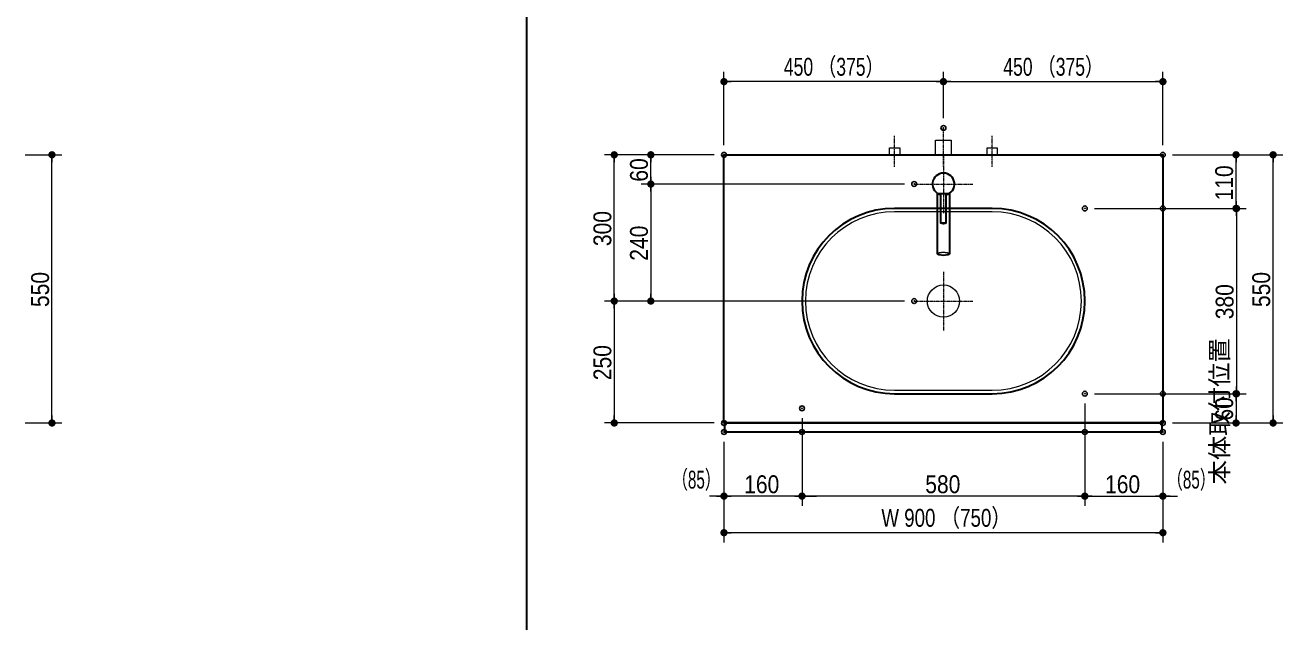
# Model space of a CAD drawing. Units: millimetres, scale not verified. Extents: x -6062 to 6062, y -3045 to 3045.
# Drawn here: x -3950 to -1372, y -778 to 446 of the extents above; entities that cross this region are included whole.
import ezdxf
from ezdxf.enums import TextEntityAlignment as Align

# ---------------------------------------------------------------- set-up
doc = ezdxf.new("R2010")
doc.units = ezdxf.units.MM
doc.header["$LTSCALE"] = 20
doc.header["$PDMODE"] = 32
doc.header["$PDSIZE"] = 10
doc.linetypes.add('USER1', pattern=[2.91, 1.76, -0.4, 0.35, -0.4])
for name, color, linetype, lineweight in [('0-0_1図面枠', 7, 'Continuous', 20), ('0-1_4給排水', 7, 'Continuous', 30), ('0-2_5ボウル・キャビネット', 7, 'Continuous', 15), ('0-3_2寸法-1', 7, 'Continuous', 15), ('0-4_0', 7, 'Continuous', 25), ('0-6_2寸法-2', 7, 'Continuous', 15)]:
    doc.layers.add(name, color=color, linetype=linetype, lineweight=lineweight)
doc.layers.add('0-5_Defpoints', color=7, linetype='Continuous')
doc.styles.add('ＭＳ Ｐゴシック', font='')
doc.styles.get('ＭＳ Ｐゴシック').set_extended_font_data('MS PGothic')

# ---------------------------------------------------------------- blocks, each defined once
blk = doc.blocks.new('グループ-4')
at = {"layer": '0-0_1図面枠', "lineweight": 30}
blk.add_line((-22700, 41000), (-22700, -48600), dxfattribs=at)
blk = doc.blocks.new('_Dot')
at = {"layer": '0-4_0'}
blk.add_line((-10, 0), (-20, 0), dxfattribs=at)
for points in [[(0, 0), (-10, 0), (-9.92, 1.25)], [(0, 0), (-9.92, -1.25), (-10, 0)], [(0, 0), (-9.92, 1.25), (-9.69, 2.49)], [(0, 0), (-9.69, -2.49), (-9.92, -1.25)], [(0, 0), (-9.69, 2.49), (-9.3, 3.68)], [(0, 0), (-9.3, -3.68), (-9.69, -2.49)], [(0, 0), (-9.3, 3.68), (-8.76, 4.82)], [(0, 0), (-8.76, -4.82), (-9.3, -3.68)], [(0, 0), (-8.76, 4.82), (-8.09, 5.88)], [(0, 0), (-8.09, -5.88), (-8.76, -4.82)], [(0, 0), (-8.09, 5.88), (-7.29, 6.85)], [(0, 0), (-7.29, -6.85), (-8.09, -5.88)], [(0, 0), (-7.29, 6.85), (-6.37, 7.71)], [(0, 0), (-6.37, -7.71), (-7.29, -6.85)], [(0, 0), (-6.37, 7.71), (-5.36, 8.44)], [(0, 0), (-5.36, -8.44), (-6.37, -7.71)], [(0, 0), (-5.36, 8.44), (-4.26, 9.05)], [(0, 0), (-4.26, -9.05), (-5.36, -8.44)], [(0, 0), (-4.26, 9.05), (-3.09, 9.51)], [(0, 0), (-3.09, -9.51), (-4.26, -9.05)], [(0, 0), (-3.09, 9.51), (-1.87, 9.82)], [(0, 0), (-1.87, -9.82), (-3.09, -9.51)], [(0, 0), (-1.87, 9.82), (-0.63, 9.98)], [(0, 0), (-0.63, -9.98), (-1.87, -9.82)], [(0, 0), (-0.63, 9.98), (0.63, 9.98)], [(0, 0), (0.63, -9.98), (-0.63, -9.98)], [(0, 0), (0.63, 9.98), (1.87, 9.82)], [(0, 0), (1.87, 9.82), (3.09, 9.51)], [(0, 0), (3.09, 9.51), (4.26, 9.05)], [(0, 0), (4.26, 9.05), (5.36, 8.44)], [(0, 0), (5.36, 8.44), (6.37, 7.71)], [(0, 0), (6.37, 7.71), (7.29, 6.85)], [(0, 0), (7.29, 6.85), (8.09, 5.88)], [(0, 0), (8.09, 5.88), (8.76, 4.82)], [(0, 0), (8.76, 4.82), (9.3, 3.68)], [(0, 0), (9.3, 3.68), (9.69, 2.49)], [(0, 0), (9.69, 2.49), (9.92, 1.25)], [(0, 0), (9.92, 1.25), (10, 0)], [(0, 0), (1.87, -9.82), (0.63, -9.98)], [(0, 0), (3.09, -9.51), (1.87, -9.82)], [(0, 0), (4.26, -9.05), (3.09, -9.51)], [(0, 0), (5.36, -8.44), (4.26, -9.05)], [(0, 0), (6.37, -7.71), (5.36, -8.44)], [(0, 0), (7.29, -6.85), (6.37, -7.71)], [(0, 0), (8.09, -5.88), (7.29, -6.85)], [(0, 0), (8.76, -4.82), (8.09, -5.88)], [(0, 0), (9.3, -3.68), (8.76, -4.82)], [(0, 0), (9.69, -2.49), (9.3, -3.68)], [(0, 0), (9.92, -1.25), (9.69, -2.49)], [(0, 0), (10, 0), (9.92, -1.25)]]:
    blk.add_solid(points, dxfattribs=at)
blk = doc.blocks.new('グループ-54')
at = {"layer": '0-2_5ボウル・キャビネット', "lineweight": 30}
for p, q in [((-3600, 1400), (-7600, 1400)), ((-7600, -6200), (-3600, -6200))]:
    blk.add_line(p, q, dxfattribs=at)
at = {"layer": '0-2_5ボウル・キャビネット'}
for p, q in [((-3600, 1260), (-7600, 1260)), ((-7600, -6060), (-3600, -6060))]:
    blk.add_line(p, q, dxfattribs=at)
at = {"layer": '0-2_5ボウル・キャビネット', "linetype": 'USER1'}
for p, q in [((-5600, -1200), (-5600, -3600)), ((-6800, -2400), (-4400, -2400))]:
    blk.add_line(p, q, dxfattribs=at)
at = {"layer": '0-2_5ボウル・キャビネット'}
blk.add_circle((-5600, -2400), 660, dxfattribs=at)
at = {"layer": '0-2_5ボウル・キャビネット', "lineweight": 30}
for centre, start, end in [((-7600, -2400), 90, 270), ((-3600, -2400), 270, 90)]:
    blk.add_arc(centre, 3800, start, end, dxfattribs=at)
at = {"layer": '0-2_5ボウル・キャビネット'}
for centre, start, end in [((-7600, -2400), 90, 270), ((-3600, -2400), 270, 90)]:
    blk.add_arc(centre, 3660, start, end, dxfattribs=at)
blk = doc.blocks.new('グループ-55')
at = {"layer": '0-1_4給排水', "linetype": 'USER1', "lineweight": 15}
for p, q in [((-5600, 3600), (-5600, 1200)), ((-6800, 2400), (-4400, 2400))]:
    blk.add_line(p, q, dxfattribs=at)
at = {"layer": '0-1_4給排水', "lineweight": 15}
blk.add_line((-5375.5, 2010), (-5824.5, 2010), dxfattribs=at)
at = {"layer": '0-1_4給排水'}
for points in [[(-5850, 885.1), (-5850, 937), (-5850, 988.8), (-5850, 1040.7), (-5850, 1092.5), (-5850, 1144.4), (-5850, 1196.2), (-5850, 1248.1), (-5850, 1299.9), (-5850, 1351.8), (-5850, 1403.6), (-5850, 1455.5), (-5850, 1507.3), (-5850, 1559.2), (-5850, 1611), (-5850, 1662.9), (-5850, 1714.7), (-5850, 1766.6), (-5850, 1818.4), (-5850, 1870.3), (-5850, 1922.1), (-5850, 1974), (-5850, 2025.8)], [(-5700, 1611.2), (-5700, 1632), (-5700, 1652.8), (-5700, 1673.5), (-5700, 1694.3), (-5700, 1715.1), (-5700, 1735.9), (-5700, 1756.7), (-5700, 1777.5), (-5700, 1798.3), (-5700, 1819), (-5700, 1839.8), (-5700, 1860.6), (-5700, 1881.4), (-5700, 1902.2), (-5700, 1923), (-5700, 1943.8), (-5700, 1964.5), (-5700, 1985.3), (-5700, 2006.1), (-5683.1, 2010), (-5662.3, 2010), (-5641.5, 2010), (-5620.7, 2010), (-5600, 2010), (-5579.2, 2010), (-5558.4, 2010), (-5537.6, 2010), (-5516.8, 2010), (-5500, 2006), (-5500, 1985.2), (-5500, 1964.5), (-5500, 1943.7), (-5500, 1922.9), (-5500, 1902.1), (-5500, 1881.3), (-5500, 1860.5), (-5500, 1839.7), (-5500, 1819), (-5500, 1798.2)], [(-5700, 800.5), (-5700, 821.3), (-5700, 842.1), (-5700, 862.9), (-5700, 883.7), (-5700, 904.5), (-5700, 925.2), (-5700, 946), (-5700, 966.8), (-5700, 987.6), (-5700, 1008.4), (-5700, 1029.2), (-5700, 1050), (-5700, 1070.8), (-5700, 1091.5), (-5700, 1112.3), (-5700, 1133.1), (-5700, 1153.9), (-5700, 1174.7), (-5700, 1195.5), (-5700, 1216.3), (-5700, 1237), (-5700, 1257.8), (-5700, 1278.6), (-5700, 1299.4), (-5700, 1320.2), (-5700, 1341), (-5700, 1361.8), (-5700, 1382.5), (-5700, 1403.3), (-5700, 1424.1), (-5700, 1444.9), (-5700, 1465.7), (-5700, 1486.5), (-5700, 1507.3), (-5700, 1528), (-5700, 1548.8), (-5700, 1569.6), (-5700, 1590.4), (-5700, 1611.2)], [(-5500, 1798.2), (-5500, 1777.4), (-5500, 1756.6), (-5500, 1735.8), (-5500, 1715), (-5500, 1694.2), (-5500, 1673.5), (-5500, 1652.7), (-5500, 1631.9), (-5500, 1611.1), (-5500, 1590.3), (-5500, 1569.5), (-5500, 1548.7), (-5500, 1528), (-5500, 1507.2), (-5500, 1486.4), (-5500, 1465.6), (-5500, 1444.8), (-5500, 1424), (-5500, 1403.2), (-5500, 1382.5), (-5500, 1361.7), (-5500, 1340.9), (-5500, 1320.1), (-5500, 1299.3), (-5500, 1278.5), (-5500, 1257.7), (-5500, 1237), (-5500, 1216.2), (-5500, 1195.4), (-5500, 1174.6), (-5500, 1153.8), (-5500, 1133), (-5500, 1112.2), (-5500, 1091.5), (-5500, 1070.7), (-5500, 1049.9), (-5500, 1029.1), (-5500, 1008.3), (-5500, 987.5)], [(-5350, 2025.8), (-5350, 1974), (-5350, 1922.1), (-5350, 1870.3), (-5350, 1818.4), (-5350, 1766.6), (-5350, 1714.7), (-5350, 1662.9), (-5350, 1611), (-5350, 1559.2), (-5350, 1507.3), (-5350, 1455.5), (-5350, 1403.6), (-5350, 1351.8), (-5350, 1299.9), (-5350, 1248.1), (-5350, 1196.2), (-5350, 1144.4), (-5350, 1092.5), (-5350, 1040.7), (-5350, 988.8), (-5350, 937), (-5350, 885.1), (-5350, 833.3), (-5350, 781.4), (-5350, 729.6), (-5350, 677.7), (-5350, 625.9), (-5350, 574), (-5350, 522.2), (-5350, 470.3), (-5350, 418.5), (-5350, 366.6), (-5350, 314.8), (-5350, 262.9), (-5350, 211.1), (-5350, 159.2), (-5350, 107.4), (-5350, 55.5), (-5350, 3.7)], [(-5350, 3.7), (-5350, -48.2), (-5350, -100), (-5350, -151.9), (-5350, -203.7), (-5350, -255.6), (-5350, -307.4), (-5350, -359.3), (-5350, -411.1), (-5350, -463), (-5423.5, -508.5), (-5600, -527.3), (-5776.5, -508.5), (-5850, -463), (-5850, -411.1), (-5850, -359.3), (-5850, -307.4), (-5850, -255.6), (-5850, -203.7), (-5850, -151.9), (-5850, -100), (-5850, -48.2), (-5850, 3.7), (-5850, 55.5), (-5850, 107.4), (-5850, 159.2), (-5850, 211.1), (-5850, 262.9), (-5850, 314.8), (-5850, 366.6), (-5850, 418.5), (-5850, 470.3), (-5850, 522.2), (-5850, 574), (-5850, 625.9), (-5850, 677.7), (-5850, 729.6), (-5850, 781.4), (-5850, 833.3), (-5850, 885.1)], [(-5500, 987.5), (-5500, 966.7), (-5500, 946), (-5500, 925.2), (-5500, 904.4), (-5500, 883.6), (-5500, 862.8), (-5500, 842), (-5500, 821.2), (-5500, 800.5), (-5529.4, 782.2), (-5600.1, 774.7), (-5670.8, 782.2), (-5700, 800.5), (-5700, 800.5)]]:
    blk.add_lwpolyline(points, dxfattribs=at)
at = {"layer": '0-1_4給排水', "lineweight": 15}
for points in [[(-5700, 800.5), (-5699.9, 801.6), (-5699.7, 802.6), (-5699.3, 803.6), (-5698.8, 804.6), (-5698.1, 805.6), (-5697.3, 806.6), (-5696.3, 807.6), (-5695.2, 808.5), (-5693.9, 809.5), (-5692.5, 810.4), (-5690.9, 811.3), (-5689.1, 812.3), (-5687.3, 813.2), (-5685.2, 814.1), (-5683.1, 814.9), (-5680.9, 815.8), (-5678.5, 816.6), (-5676, 817.4), (-5673.4, 818.1), (-5670.8, 818.8), (-5668, 819.5), (-5665, 820.2), (-5662, 820.9), (-5658.9, 821.5), (-5655.6, 822), (-5652.3, 822.6), (-5648.8, 823.1), (-5645.3, 823.6), (-5641.8, 824.1), (-5638.2, 824.5), (-5634.5, 824.8), (-5630.9, 825.2), (-5627.1, 825.5), (-5623.4, 825.7), (-5619.6, 825.9), (-5615.8, 826.1), (-5611.9, 826.2), (-5608, 826.3), (-5604, 826.4)], [(-5604, 826.4), (-5600, 826.4), (-5596, 826.4), (-5592, 826.3), (-5588.1, 826.2), (-5584.2, 826.1), (-5580.4, 825.9), (-5576.6, 825.7), (-5572.9, 825.5), (-5569.1, 825.2), (-5565.5, 824.8), (-5561.8, 824.5), (-5558.2, 824.1), (-5554.7, 823.6), (-5551.2, 823.1), (-5547.7, 822.6), (-5544.4, 822), (-5541.1, 821.5), (-5538, 820.9), (-5535, 820.2), (-5532, 819.5), (-5529.2, 818.8), (-5526.6, 818.1), (-5524, 817.4), (-5521.5, 816.6), (-5519.1, 815.8), (-5516.9, 814.9), (-5514.8, 814.1), (-5512.7, 813.2), (-5510.9, 812.3), (-5509.1, 811.3), (-5507.5, 810.4), (-5506.1, 809.5), (-5504.8, 808.5), (-5503.7, 807.6), (-5502.7, 806.6), (-5501.9, 805.6), (-5501.2, 804.6), (-5500.7, 803.6), (-5500.3, 802.6)], [(-5500.3, 802.6), (-5500.1, 801.6), (-5500, 800.5), (-5500, 800.5)], [(-5850, -462.6), (-5849.8, -460), (-5849.2, -457.5), (-5848.3, -454.9), (-5847, -452.4), (-5845.3, -450), (-5843.2, -447.5), (-5840.8, -445.1), (-5837.9, -442.7), (-5834.7, -440.3), (-5831.2, -437.9), (-5827.2, -435.6), (-5822.9, -433.3), (-5818.2, -431), (-5813.1, -428.8), (-5807.7, -426.6), (-5802.1, -424.5), (-5796.2, -422.5), (-5790.1, -420.5), (-5783.6, -418.7), (-5776.9, -416.8), (-5769.9, -415.1), (-5762.6, -413.4), (-5755.1, -411.8), (-5747.2, -410.3), (-5739.1, -408.9), (-5730.7, -407.5), (-5722.1, -406.2), (-5713.3, -404.9), (-5704.4, -403.8), (-5695.4, -402.8), (-5686.3, -401.9), (-5677.2, -401), (-5667.9, -400.3), (-5658.5, -399.7), (-5649, -399.1), (-5639.4, -398.7), (-5629.7, -398.4), (-5619.9, -398.1), (-5610, -398)], [(-5610, -398), (-5600, -397.9), (-5590, -398), (-5580.1, -398.1), (-5570.3, -398.4), (-5560.6, -398.7), (-5551, -399.1), (-5541.5, -399.7), (-5532.1, -400.3), (-5522.8, -401), (-5513.7, -401.9), (-5504.6, -402.8), (-5495.6, -403.8), (-5486.7, -404.9), (-5477.9, -406.2), (-5469.3, -407.5), (-5460.9, -408.9), (-5452.8, -410.3), (-5444.9, -411.8), (-5437.4, -413.4), (-5430.1, -415.1), (-5423.1, -416.8), (-5416.4, -418.7), (-5409.9, -420.5), (-5403.8, -422.5), (-5397.9, -424.5), (-5392.3, -426.6), (-5386.9, -428.8), (-5381.8, -431), (-5377.1, -433.3), (-5372.8, -435.6), (-5368.8, -437.9), (-5365.3, -440.3), (-5362.1, -442.7), (-5359.2, -445.1), (-5356.8, -447.5), (-5354.7, -450), (-5353, -452.4), (-5351.7, -454.9), (-5350.8, -457.5)], [(-5350.8, -457.5), (-5350.2, -460), (-5350, -462.6), (-5350, -462.6)]]:
    blk.add_lwpolyline(points, dxfattribs=at)
at = {"layer": '0-1_4給排水'}
blk.add_arc((-5600, 2400), 450, 282.83959, 257.16469, dxfattribs=at)
blk = doc.blocks.new('グループ-63')
at = {"layer": '0-1_4給排水', "linetype": 'USER1', "lineweight": 15}
blk.add_line((-5600, 3100), (-5600, 4700), dxfattribs=at)
at = {"layer": '0-1_4給排水', "lineweight": 15}
blk.add_lwpolyline([(-5920, 3600), (-5920, 4200), (-5280, 4200), (-5280, 3600)], dxfattribs=at)
blk = doc.blocks.new('止水栓_平面_W100')
at = {"layer": '0-1_4給排水', "linetype": 'USER1', "lineweight": 15}
for p, q in [((-2000, -500), (-2000, 780)), ((2000, -500), (2000, 780))]:
    blk.add_line(p, q, dxfattribs=at)
at = {"layer": '0-1_4給排水', "lineweight": 15}
for points in [[(-2210, 0), (-2210, 280), (-1790, 280), (-1790, 0)], [(1790, 0), (1790, 280), (2210, 280), (2210, 0)]]:
    blk.add_lwpolyline(points, dxfattribs=at)

msp = doc.modelspace()

# ---------------------------------------------------------------- linework, layer by layer
at = {"layer": '0-2_5ボウル・キャビネット', "lineweight": 30}
for points in [[(-2517.5, 180), (-1617.5, 180), (-1617.5, -370), (-2517.5, -370)], [(-2515.5, -370), (-1619.5, -370), (-1619.5, -388.5), (-2515.5, -388.5)]]:
    msp.add_lwpolyline(points, close=True, dxfattribs=at)
at = {"layer": '0-3_2寸法-1'}
for p, q in [((-2517.5, 200), (-2517.5, 350)), ((-2067.5, 255), (-2067.5, 350)), ((-2067.5, 255), (-2067.5, 350)), ((-1617.5, 200), (-1617.5, 350)), ((-2082.51, 330), (-2502.49, 330)), ((-2052.49, 330), (-1632.51, 330)), ((-3950.5, 180), (-3875.5, 180)), ((-3895.5, -354.99), (-3895.5, 164.99)), ((-2687.5, 180), (-2762.5, 180)), ((-2742.5, -104.99), (-2742.5, 164.99)), ((-2537.5, 180), (-2687.5, 180)), ((-2667.5, 135.01), (-2667.5, 164.99)), ((-1597.5, 180), (-1447.5, 180)), ((-1467.5, 85.01), (-1467.5, 164.99)), ((-1446.5, 180), (-1371.5, 180)), ((-1391.5, -354.99), (-1391.5, 164.99)), ((-2147.5, 120), (-2687.5, 120)), ((-2147.5, 120), (-2687.5, 120)), ((-2667.5, 104.99), (-2667.5, -104.99)), ((-1757.5, 70), (-1446.5, 70)), ((-1597.5, 70), (-1447.5, 70)), ((-1466.5, 54.99), (-1466.5, -294.99)), ((-2687.5, -120), (-2762.5, -120)), ((-2687.5, -120), (-2762.5, -120)), ((-2147.5, -120), (-2687.5, -120)), ((-2742.5, -135.01), (-2742.5, -354.99)), ((-1777.5, -330), (-1777.5, -540)), ((-1757.5, -310), (-1446.5, -310)), ((-1597.5, -310), (-1447.5, -310)), ((-1467.5, -325.01), (-1467.5, -354.99)), ((-2357.5, -360), (-2357.5, -540)), ((-3950.5, -370), (-3875.5, -370)), ((-2537.5, -370), (-2762.5, -370)), ((-1597.5, -370), (-1447.5, -370)), ((-1446.5, -370), (-1371.5, -370)), ((-2517.5, -408.5), (-2517.5, -540)), ((-2357.5, -408.5), (-2357.5, -540)), ((-1777.5, -408.5), (-1777.5, -540)), ((-1617.5, -408.5), (-1617.5, -540)), ((-2517.5, -540), (-2517.5, -615)), ((-2372.51, -520), (-2502.49, -520)), ((-1792.51, -520), (-2342.49, -520)), ((-1762.49, -520), (-1632.51, -520)), ((-1617.5, -540), (-1617.5, -615)), ((-1632.51, -595), (-2502.49, -595))]:
    msp.add_line(p, q, dxfattribs=at)
at = {"layer": '0-5_Defpoints'}
for p in [(-2517.5, 330), (-1617.5, 330), (-2067.5, 235), (-3895.5, 180), (-2742.5, 180), (-2667.5, 180), (-2517.5, 180), (-1617.5, 180), (-1617.5, 180), (-1467.5, 180), (-1466.5, 180), (-1391.5, 180), (-2127.5, 120), (-1777.5, 70), (-1617.5, 70), (-2667.5, -120), (-2127.5, -120), (-1777.5, -310), (-1617.5, -310), (-1466.5, -310), (-2357.5, -340), (-2742.5, -370), (-2517.5, -370), (-2517.5, -388.5), (-2357.5, -388.5), (-1777.5, -388.5), (-1617.5, -370), (-1617.5, -388.5), (-1467.5, -370), (-1466.5, -370), (-2517.5, -520), (-2517.5, -520), (-2357.5, -520), (-1617.5, -520), (-1617.5, -520), (-2517.5, -595)]:
    msp.add_point(p, dxfattribs=at)
at = {"layer": '0-6_2寸法-2'}
for p, q in [((-2517.5, -408.5), (-2517.5, -540)), ((-2357.5, -408.5), (-2357.5, -540)), ((-1777.5, -408.5), (-1777.5, -540)), ((-1617.5, -408.5), (-1617.5, -540)), ((-2532.51, -520), (-2547.51, -520)), ((-2357.5, -520), (-2517.5, -520)), ((-2342.49, -520), (-2327.49, -520)), ((-1792.51, -520), (-1807.51, -520)), ((-1777.5, -520), (-1617.5, -520)), ((-1602.49, -520), (-1587.49, -520))]:
    msp.add_line(p, q, dxfattribs=at)

# ---------------------------------------------------------------- block references
at = {"layer": '0-0_1図面枠', "xscale": 0.05, "yscale": 0.05}
msp.add_blockref('グループ-4', (-1787.5, 0), dxfattribs=at)
at = {"layer": '0-1_4給排水', "xscale": 0.05, "yscale": 0.05}
for name, p in [('グループ-63', (-1787.5, 0)), ('止水栓_平面_W100', (-2067.5, 180)), ('グループ-55', (-1787.5, 0))]:
    msp.add_blockref(name, p, dxfattribs=at)
at = {"layer": '0-2_5ボウル・キャビネット', "xscale": 0.05, "yscale": 0.05}
msp.add_blockref('グループ-54', (-1787.5, 0), dxfattribs=at)
at = {"layer": '0-3_2寸法-1', "xscale": 0.7503418, "yscale": 0.7503418}
for p, rotation in [((-2517.5, 330), 180), ((-2067.5, 330), 180), ((-3895.5, 180), 90), ((-2742.5, 180), 90), ((-2667.5, 180), 90), ((-1467.5, 180), 90), ((-1391.5, 180), 90), ((-2667.5, 120), 270), ((-2667.5, 120), 90), ((-1467.5, 70), 270), ((-1466.5, 70), 90), ((-2742.5, -120), 270), ((-2742.5, -120), 90), ((-2667.5, -120), 270), ((-1467.5, -310), 90), ((-1466.5, -310), 270), ((-3895.5, -370), 270), ((-2742.5, -370), 270), ((-1467.5, -370), 270), ((-1391.5, -370), 270), ((-2517.5, -520), 180), ((-2357.5, -520), 180), ((-1777.5, -520), 180), ((-2517.5, -595), 180)]:
    msp.add_blockref('_Dot', p, dxfattribs=dict(at, rotation=rotation))
for p in [(-2067.5, 330), (-1617.5, 330), (-2357.5, -520), (-1777.5, -520), (-1617.5, -520), (-1617.5, -595)]:
    msp.add_blockref('_Dot', p, dxfattribs=at)
at = {"layer": '0-6_2寸法-2', "xscale": 0.7503418, "yscale": 0.7503418}
for p in [(-2517.5, -520), (-1777.5, -520)]:
    msp.add_blockref('_Dot', p, dxfattribs=at)
at = {"layer": '0-6_2寸法-2', "xscale": 0.7503418, "yscale": 0.7503418, "rotation": 180}
for p in [(-2357.5, -520), (-1617.5, -520)]:
    msp.add_blockref('_Dot', p, dxfattribs=at)

# ---------------------------------------------------------------- texts
at = {"layer": '0-3_2寸法-1', "style": 'ＭＳ Ｐゴシック'}
for s, width, p in [('450 （375）', 0.75, (-2394.71, 331.19)), ('450 （375）', 0.75, (-1944.71, 331.19)), ('160', 0.9, (-2476.11, -524.96)), ('580', 0.9, (-2104.78, -524.96)), ('160', 0.9, (-1736.11, -524.96)), ('W 900 （750）', 0.8, (-2194.77, -593.81))]:
    msp.add_text(s, height=36.66, dxfattribs=dict(at, width=width)).set_placement(p, align=Align.BOTTOM_LEFT)
at = {"layer": '0-3_2寸法-1', "style": 'ＭＳ Ｐゴシック', "width": 0.9}
for s, p in [('60', (-2662.54, 124.92)), ('110', (-1462.54, 86.39)), ('300', (-2737.54, -7.28)), ('240', (-2662.54, -37.28)), ('550', (-3890.54, -132.28)), ('550', (-1386.54, -132.28)), ('380', (-1461.54, -157.28)), ('250', (-2737.54, -282.28)), ('60', (-1462.54, -365.08))]:
    msp.add_text(s, height=36.66, rotation=90, dxfattribs=at).set_placement(p, align=Align.BOTTOM_LEFT)
at = {"layer": '0-6_2寸法-2', "style": 'ＭＳ Ｐゴシック'}
msp.add_text('本体取付位置', height=36.66, rotation=90, dxfattribs=at).set_placement((-1472.19, -496.14), align=Align.BOTTOM_LEFT)
at = {"layer": '0-6_2寸法-2', "style": 'ＭＳ Ｐゴシック', "width": 0.65}
for p in [(-2623.93, -515.51), (-1609.05, -515.51)]:
    msp.add_text('（85）', height=36.66, dxfattribs=at).set_placement(p, align=Align.BOTTOM_LEFT)

doc.saveas('drawing.dxf')
